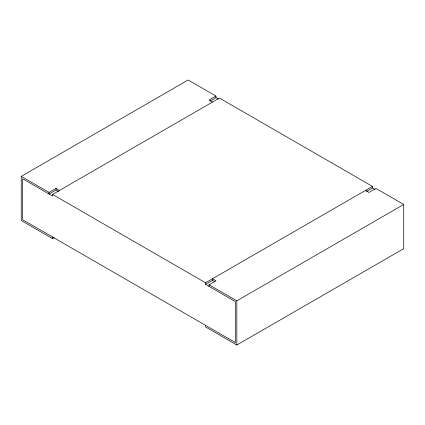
<?xml version="1.0" encoding="UTF-8"?>
<svg xmlns="http://www.w3.org/2000/svg" width="425" height="425" viewBox="0 0 425 425"><rect width="100%" height="100%" fill="white"/><g stroke="black" fill="none" stroke-linecap="round" stroke-linejoin="round"><path stroke-width="0.64" d="M54.267 237.607L52.546 238.6L21.25 220.532L21.25 176.364L188.158 80.001L215.98 96.061L215.98 97.665L210.093 101.065M21.25 176.364L49.066 192.424L56.02 188.408L59.5 190.416M215.98 96.061L209.02 100.077L212.5 102.085M58.507 191.447L56.02 190.012L49.066 194.028L49.066 192.424M372.454 186.4L205.546 282.763L205.546 284.373L235.45 301.638L235.45 342.592L22.642 219.725L22.642 178.771L52.546 196.037L52.546 194.432L219.454 98.069L372.454 186.4L372.454 188.009L366.568 191.404M205.546 284.373L212.5 280.357L214.986 281.791M209.02 286.381L209.02 284.771L215.98 280.755L212.5 278.752L212.5 280.357M209.02 284.771L236.842 300.831L403.75 204.468L403.75 248.636L236.842 344.999L205.546 326.931L205.546 325.327M403.75 204.468L375.934 188.408L368.98 192.424L365.5 190.416M215.98 97.665L218.461 99.099M372.454 188.009L374.94 189.444M52.546 194.432L205.546 282.763M236.842 300.831L236.842 344.999M56.02 188.408L56.02 190.012M52.546 236.991L52.546 238.6"/></g></svg>
